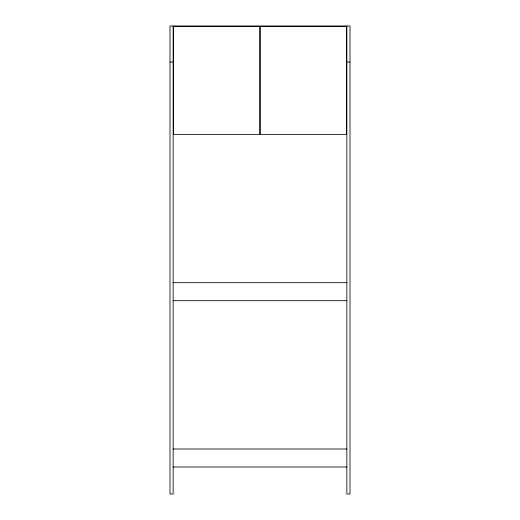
<?xml version="1.0" encoding="UTF-8"?>
<svg xmlns="http://www.w3.org/2000/svg" width="520" height="520" viewBox="0 0 520 520"><rect width="100%" height="100%" fill="white"/><g stroke="black" fill="none" stroke-linecap="round" stroke-linejoin="round"><path stroke-width="0.78" d="M170.001 61.997L173.147 61.997M346.853 61.997L349.999 61.997M173.147 282.678L346.853 282.678M173.147 300.677L346.853 300.677M173.147 449L346.853 449M173.147 466.999L346.853 466.999M346.853 26L346.853 494L349.999 494L349.999 26L170.001 26L170.001 494L173.147 494L173.147 26M259.818 26.357L173.511 26.357L173.511 134.362L259.818 134.362L259.818 26.357M346.489 26.357L260.182 26.357L260.182 134.362L346.489 134.362L346.489 26.357"/></g></svg>
